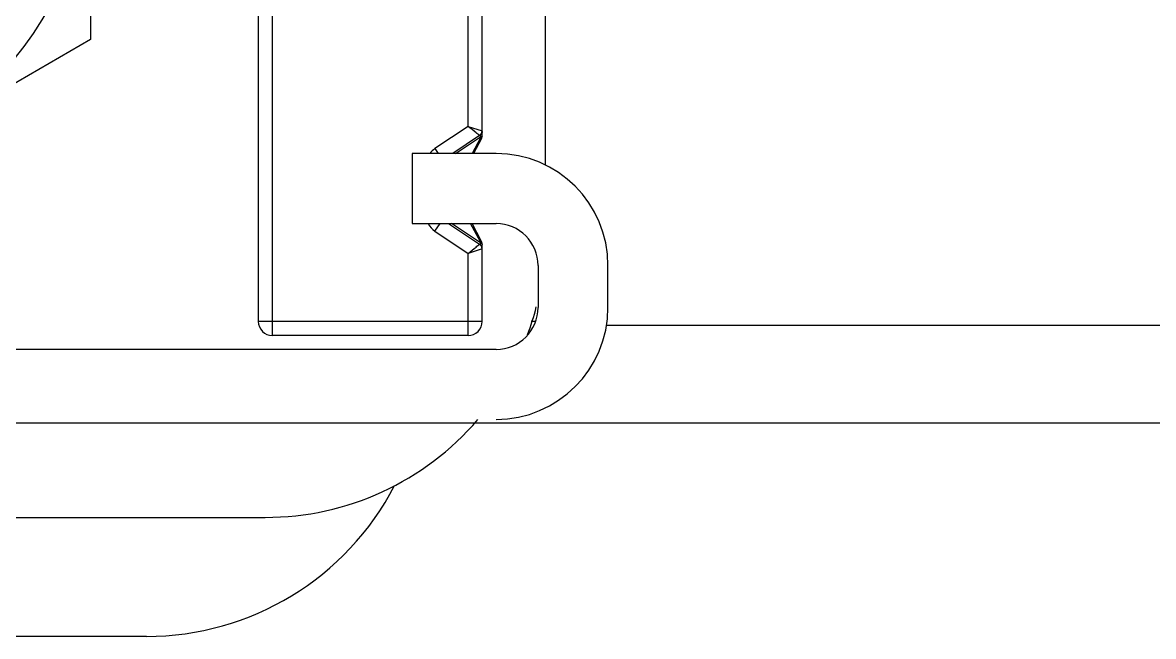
# Model space of a CAD drawing. Extents: x 1382187 to 1725648, y 860327 to 1571294.
# Drawn here: x 1529979.4 to 1530310, y 1227622 to 1227801.3 of the extents above; entities that cross this region are included whole.
import ezdxf

# ---------------------------------------------------------------- set-up
doc = ezdxf.new("R2010")
doc.units = 0
doc.header["$LTSCALE"] = 1000
doc.header["$MEASUREMENT"] = 0

msp = doc.modelspace()

# ---------------------------------------------------------------- linework, layer by layer
for p, q in [((1530113.72, 1227769.64), (1530113.72, 1227937.65)), ((1530109.64, 1227770.95), (1530109.64, 1227935.03)), ((1529999.24, 1227909.65), (1529999.24, 1227796.34)), ((1530048.3, 1227832.46), (1530048.3, 1227713.97)), ((1530052.39, 1227829.53), (1530052.39, 1227709.89)), ((1530132.12, 1227816.35), (1530132.12, 1227759.73)), ((1529999.24, 1227796.34), (1529901.11, 1227739.68)), ((1530109.64, 1227770.95), (1530099.92, 1227764.47)), ((1530109.64, 1227770.95), (1530113.72, 1227769.64)), ((1530113.72, 1227768.02), (1530113.72, 1227769.62)), ((1530113.72, 1227769.51), (1530113.72, 1227769.18)), ((1530113, 1227768.28), (1530105.14, 1227763.04)), ((1530105.97, 1227763.04), (1530113.26, 1227767.9)), ((1530113.26, 1227767.61), (1530110.81, 1227763.04)), ((1530113.58, 1227767.44), (1530111.22, 1227763.04)), ((1530113.26, 1227767.61), (1530113.26, 1227767.9)), ((1530113.58, 1227767.44), (1530113.26, 1227767.61)), ((1530113.47, 1227767.7), (1530113.3, 1227767.63)), ((1530117.81, 1227763.04), (1530093.28, 1227763.04)), ((1530093.28, 1227763.04), (1530093.28, 1227742.6)), ((1530099.92, 1227764.47), (1530100.87, 1227763.04)), ((1530093.28, 1227742.6), (1530117.81, 1227742.6)), ((1530099.92, 1227740.34), (1530101.42, 1227742.6)), ((1530103.91, 1227742.6), (1530113, 1227736.54)), ((1530113.26, 1227736.92), (1530104.74, 1227742.6)), ((1530113.26, 1227737.2), (1530110.37, 1227742.6)), ((1530113.58, 1227737.37), (1530110.78, 1227742.6)), ((1530099.92, 1227740.34), (1530109.64, 1227733.87)), ((1530113.26, 1227737.2), (1530113.58, 1227737.37)), ((1530113.26, 1227736.92), (1530113.26, 1227737.2)), ((1530113.47, 1227737.12), (1530113.3, 1227737.19)), ((1530113.72, 1227735.2), (1530113.72, 1227736.79)), ((1530113.72, 1227736.51), (1530113.72, 1227736.42)), ((1530113.72, 1227735.18), (1530109.64, 1227733.87)), ((1530109.64, 1227709.89), (1530109.64, 1227733.87)), ((1530113.72, 1227713.97), (1530113.72, 1227735.18)), ((1530130.08, 1227730.33), (1530130.08, 1227718.06)), ((1530150.52, 1227718.06), (1530150.52, 1227730.33)), ((1530113.72, 1227713.97), (1530048.3, 1227713.97)), ((1530129.33, 1227713.97), (1530128.11, 1227713.97)), ((1531260.47, 1227712.83), (1530150.1, 1227712.83)), ((1530109.64, 1227709.89), (1530052.39, 1227709.89)), ((1530117.81, 1227705.8), (1529847.95, 1227705.8)), ((1531294.25, 1227684.49), (1529856.46, 1227684.21)), ((1529706.56, 1227656.73), (1530050.35, 1227656.73)), ((1530015.59, 1227621.98), (1529786.62, 1227621.98))]:
    msp.add_line(p, q)
msp.add_circle((1529901.11, 1227852.99), 98.13)
for centre, radius, start, end in [((1530112.09, 1227769.64), 1.64, 303.6901, 0), ((1530112.76, 1227769.08), 1.55, 288.7666, 290.2059), ((1530113.03, 1227768.5), 0.915, 298.7157, 301.8919), ((1530112.5, 1227768.02), 1.23, 331.8161, 0), ((1530103.09, 1227759.71), 5.72, 123.6901, 144.1234), ((1530117.81, 1227730.33), 32.71, 0, 90), ((1530103.09, 1227745.11), 5.72, 206.1204, 236.3099), ((1530117.81, 1227730.33), 12.27, 0, 90), ((1530112.09, 1227735.18), 1.64, 0, 56.3099), ((1530112.76, 1227735.74), 1.55, 69.7906, 71.2256), ((1530113.03, 1227736.31), 0.914, 58.1, 61.2862), ((1530112.5, 1227736.79), 1.23, 0, 28.1839), ((1530117.81, 1227718.06), 32.71, 270, 0), ((1530117.81, 1227718.06), 12.27, 270, 0), ((1530050.35, 1227738.51), 81.78, 339.6685, 345.625), ((1530052.39, 1227713.97), 4.09, 180, 270), ((1530109.64, 1227713.97), 4.09, 270, 0), ((1530050.35, 1227738.51), 81.78, 270, 319.4173), ((1530015.59, 1227703.75), 81.78, 270, 332.5411)]:
    msp.add_arc(centre, radius, start, end)
for points, knots in [([(1530113, 1227768.28), (1530112.63, 1227768.51), (1530111.57, 1227769.48), (1530110.42, 1227770.33), (1530109.64, 1227770.95)], [0, 0, 0, 0, 0.301655, 1, 1, 1, 1]), ([(1530113.26, 1227767.9), (1530113.29, 1227768.04), (1530113.34, 1227768.38), (1530113.06, 1227768.32), (1530113, 1227768.28)], [0, 0, 0, 0, 0.652586, 1, 1, 1, 1]), ([(1530113.26, 1227767.9), (1530113.31, 1227767.92), (1530113.46, 1227767.97), (1530113.6, 1227768.06), (1530113.67, 1227768.16)], [0, 0, 0, 0, 0.298151, 1, 1, 1, 1]), ([(1530113.67, 1227768.16), (1530113.69, 1227768.18), (1530113.71, 1227768.23), (1530113.72, 1227768.28), (1530113.72, 1227768.31)], [0, 0, 0, 0, 0.519447, 1, 1, 1, 1]), ([(1530109.64, 1227733.87), (1530110.42, 1227734.49), (1530111.57, 1227735.34), (1530112.63, 1227736.3), (1530113, 1227736.54)], [0, 0, 0, 0, 0.698346, 1, 1, 1, 1]), ([(1530113, 1227736.54), (1530113.06, 1227736.5), (1530113.34, 1227736.43), (1530113.29, 1227736.78), (1530113.26, 1227736.92)], [0, 0, 0, 0, 0.346904, 1, 1, 1, 1]), ([(1530113.26, 1227736.92), (1530113.31, 1227736.9), (1530113.46, 1227736.84), (1530113.6, 1227736.75), (1530113.67, 1227736.66)], [0, 0, 0, 0, 0.29815, 1, 1, 1, 1]), ([(1530113.67, 1227736.66), (1530113.69, 1227736.64), (1530113.71, 1227736.59), (1530113.72, 1227736.53), (1530113.72, 1227736.51)], [0, 0, 0, 0, 0.519543, 1, 1, 1, 1])]:
    msp.add_open_spline(points, degree=3, knots=knots)
for points in [[(1530113.72, 1227768.02), (1530113.72, 1227767.9), (1530113.61, 1227767.79), (1530113.51, 1227767.73)], [(1530113.72, 1227736.79), (1530113.72, 1227736.92), (1530113.61, 1227737.03), (1530113.51, 1227737.09)]]:
    msp.add_open_spline(points, degree=3)

doc.saveas('drawing.dxf')
